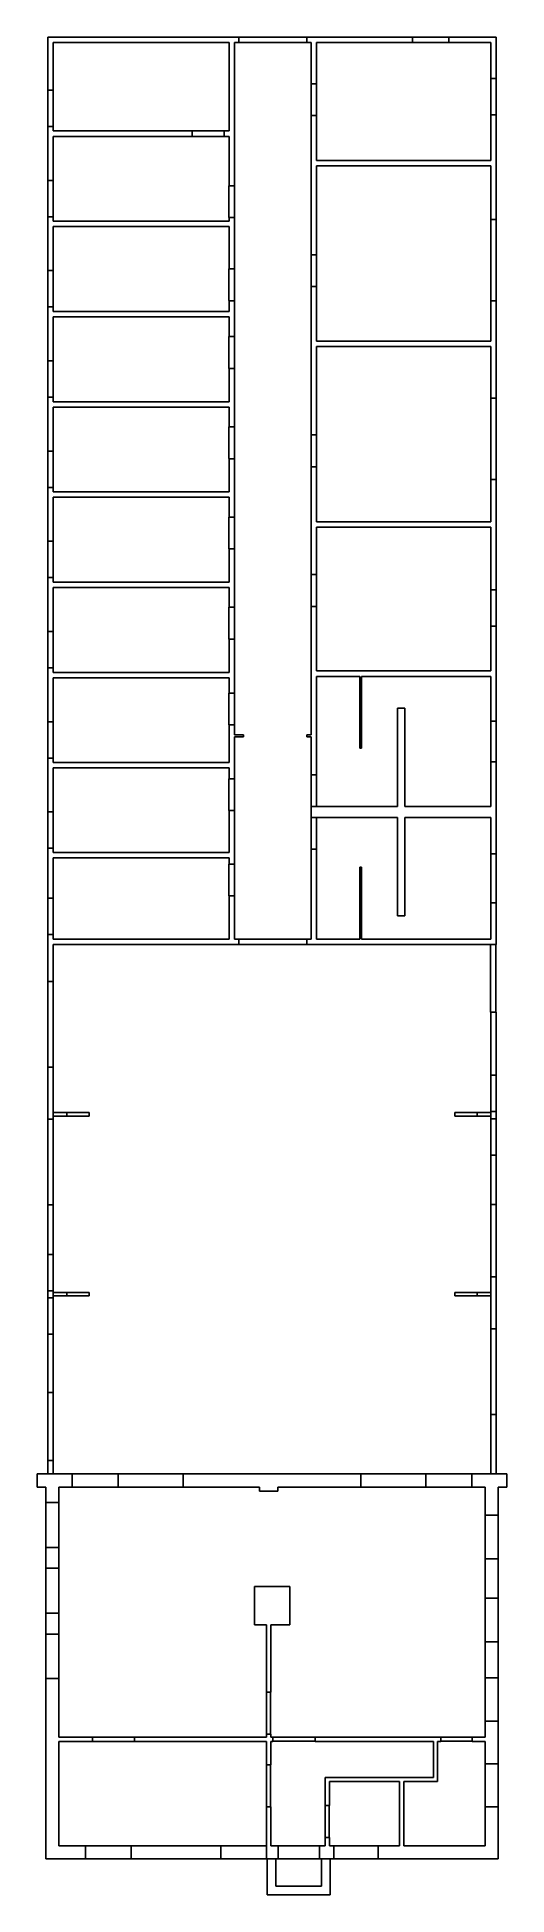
# Model space of a CAD drawing. Extents: x 80 to 150, y 5 to 285.
import ezdxf

# ---------------------------------------------------------------- set-up
doc = ezdxf.new("R2010")
doc.units = 0
for name, color, linetype in [('Ansichtskanten', 7, 'CONTINUOUS'), ('Schnittkanten', 7, 'CONTINUOUS'), ('Tuerkanten', 7, 'CONTINUOUS')]:
    doc.layers.add(name, color=color, linetype=linetype)

msp = doc.modelspace()

# ---------------------------------------------------------------- linework, layer by layer
at = {"layer": 'Ansichtskanten', "color": 5}
for p, q in [((136.120858, 284.658031), (141.591609, 284.658031)), ((136.120858, 283.845575), (141.591609, 283.845575)), ((147.902501, 272.958174), (147.902501, 278.428961)), ((148.715027, 272.958174), (148.715027, 278.428961)), ((81.210528, 271.197757), (81.210528, 276.668544)), ((82.023018, 271.197757), (82.023018, 276.668544)), ((81.210528, 263.072873), (81.210528, 257.602085)), ((82.023018, 257.602085), (82.023018, 263.072873)), ((147.902501, 244.954339), (147.902501, 257.195824)), ((148.715027, 244.954339), (148.715027, 257.195824)), ((81.210528, 244.006414), (81.210528, 249.477167)), ((82.023018, 244.006414), (82.023018, 249.477167)), ((81.210528, 230.410742), (81.210528, 235.881496)), ((82.023018, 235.881496), (82.023018, 230.410742)), ((147.902501, 218.006706), (147.902501, 230.248224)), ((148.715027, 218.006706), (148.715027, 230.248224)), ((81.210528, 216.818725), (81.210528, 222.289512)), ((82.023018, 222.289512), (82.023018, 216.818725)), ((81.210528, 208.710071), (81.210528, 203.223019)), ((82.023018, 203.223019), (82.023018, 208.693804)), ((147.902501, 195.934024), (147.902501, 201.404774)), ((148.715027, 195.934024), (148.715027, 201.404774)), ((81.210528, 189.627348), (81.210528, 195.098132)), ((82.023018, 195.098132), (82.023018, 189.627348)), ((81.210528, 176.031676), (81.210528, 181.502427)), ((82.023018, 176.031676), (82.023018, 181.502427)), ((147.902501, 175.486324), (147.902501, 181.579998)), ((148.715027, 175.486324), (148.715027, 181.579998)), ((81.210528, 162.486451), (81.210528, 167.957239)), ((82.023018, 162.486451), (82.023018, 167.957239)), ((147.902501, 154.226134), (147.902501, 161.619786)), ((148.715027, 154.226134), (148.715027, 161.619786)), ((81.210528, 149.432443), (81.210528, 154.903194)), ((82.023018, 149.432443), (82.023018, 154.903194)), ((120.196548, 148.755347), (109.986242, 148.755347)), ((109.986242, 147.942854), (120.196548, 147.942854)), ((81.210528, 129.472231), (81.210528, 142.390843)), ((82.023018, 142.390843), (82.023018, 129.472231)), ((147.902501, 122.782707), (147.902501, 128.253477)), ((148.715027, 122.782707), (148.715027, 128.253477)), ((81.210528, 108.699544), (81.210528, 121.618151)), ((82.023018, 108.699544), (82.023018, 121.618151)), ((84.081318, 122.620223), (87.439633, 122.620223)), ((87.439633, 122.078565), (84.081318, 122.078565)), ((87.439633, 122.620223), (87.439633, 122.078565)), ((142.485889, 122.078565), (142.485889, 122.620223)), ((142.485889, 122.620223), (145.844201, 122.620223)), ((145.844201, 122.078565), (142.485889, 122.078565)), ((147.902501, 116.228612), (147.902501, 121.699391)), ((148.715027, 116.228612), (148.715027, 121.699391)), ((147.902501, 97.89341), (147.902501, 108.780785)), ((148.715027, 97.89341), (148.715027, 108.780785)), ((81.210528, 95.780935), (81.210528, 101.2517)), ((82.023018, 95.780935), (82.023018, 101.2517)), ((84.081318, 95.537177), (87.439633, 95.537177)), ((87.439633, 95.537177), (87.439633, 94.995519)), ((142.485889, 94.995519), (142.485889, 95.537177)), ((142.485889, 95.537177), (145.844201, 95.537177)), ((81.210528, 89.226826), (81.210528, 94.697605)), ((82.023018, 89.226826), (82.023018, 94.697605)), ((87.439633, 94.995519), (84.081318, 94.995519)), ((145.844201, 94.995519), (142.485889, 94.995519)), ((147.902501, 77.120717), (147.902501, 90.039324)), ((148.715027, 77.120717), (148.715027, 90.039324)), ((81.210528, 70.214534), (81.210528, 80.42484)), ((82.023018, 70.214534), (82.023018, 80.42484)), ((84.846417, 68.183304), (91.779669, 68.183304)), ((91.779669, 68.183304), (101.583747, 68.183304)), ((91.779669, 68.183304), (91.779669, 66.206242)), ((138.14585, 68.183304), (128.341775, 68.183304)), ((145.079102, 68.183304), (138.14585, 68.183304)), ((138.14585, 68.183304), (138.14585, 66.206242)), ((84.846417, 66.206242), (91.779669, 66.206242)), ((91.779669, 66.206242), (101.583747, 66.206242)), ((138.14585, 66.206242), (128.341775, 66.206242)), ((145.079102, 66.206242), (138.14585, 66.206242)), ((80.892303, 63.877109), (80.892303, 57.106342)), ((82.869377, 63.877109), (82.869377, 57.106342)), ((147.056142, 61.954208), (147.056142, 55.400111)), ((149.033216, 61.954208), (149.033216, 55.400111)), ((80.892303, 53.964703), (80.892303, 47.193949)), ((82.869377, 53.964703), (82.869377, 47.193949)), ((147.056142, 49.441846), (147.056142, 42.88774)), ((149.033216, 49.441846), (149.033216, 42.88774)), ((80.892303, 44.052311), (80.892303, 37.335724)), ((82.869377, 44.052311), (82.869377, 37.335724)), ((147.056142, 37.47114), (147.056142, 30.917042)), ((149.033216, 37.47114), (149.033216, 30.917042)), ((87.906815, 28.506639), (94.244231, 28.506639)), ((94.244231, 27.883749), (87.906815, 27.883749)), ((147.056142, 17.998433), (147.056142, 24.498363)), ((149.033216, 17.998433), (149.033216, 24.498363)), ((86.877629, 12.148483), (93.756742, 12.148483)), ((114.150267, 12.148483), (107.271191, 12.148483)), ((122.112704, 12.148483), (115.8836, 12.148483)), ((124.252262, 12.148483), (130.968857, 12.148483)), ((86.877629, 10.171431), (93.756742, 10.171431)), ((114.150267, 10.171431), (107.271191, 10.171431)), ((124.252262, 10.171431), (130.968857, 10.171431))]:
    msp.add_line(p, q, dxfattribs=at)
at = {"layer": 'Schnittkanten', "color": 1}
for p, q in [((81.210528, 276.668544), (81.210528, 284.658031)), ((81.210528, 284.658031), (109.309182, 284.658031)), ((108.49669, 283.845575), (82.023018, 283.845575)), ((82.023018, 276.668544), (82.023018, 283.845575)), ((108.49669, 270.520698), (108.49669, 283.845575)), ((109.986242, 284.658031), (109.309182, 284.658031)), ((109.986242, 283.845575), (109.309182, 283.845575)), ((109.309182, 283.845575), (109.309182, 262.260347)), ((109.986242, 283.845575), (109.986242, 284.658031)), ((120.196548, 284.658031), (120.196548, 283.845575)), ((120.196548, 284.658031), (120.873641, 284.658031)), ((120.196548, 283.845575), (120.873641, 283.845575)), ((120.873641, 284.658031), (136.120858, 284.658031)), ((120.873641, 283.845575), (120.873641, 277.64352)), ((121.686134, 277.64352), (121.686134, 283.845575)), ((136.120858, 283.845575), (121.686134, 283.845575)), ((136.120858, 283.845575), (136.120858, 284.658031)), ((141.591609, 283.845575), (141.591609, 284.658031)), ((141.591609, 284.658031), (147.902501, 284.658031)), ((147.902501, 283.845575), (141.591609, 283.845575)), ((148.715027, 284.658031), (147.902501, 284.658031)), ((147.902501, 283.845575), (147.902501, 278.428961)), ((148.715027, 278.428961), (148.715027, 284.658031)), ((120.873641, 277.64352), (121.686134, 277.64352)), ((147.902501, 278.428961), (148.715027, 278.428961)), ((81.210528, 276.668544), (82.023018, 276.668544)), ((120.873641, 251.860503), (120.873641, 272.849828)), ((121.686134, 272.849828), (120.873641, 272.849828)), ((121.686134, 266.079062), (121.686134, 272.849828)), ((148.715027, 272.958174), (147.902501, 272.958174)), ((147.902501, 266.079062), (147.902501, 272.958174)), ((148.715027, 257.195824), (148.715027, 272.958174)), ((148.715027, 272.958174), (148.715027, 266.864503)), ((82.023018, 271.197757), (81.210528, 271.197757)), ((81.210528, 263.072873), (81.210528, 271.197757)), ((82.023018, 270.520698), (82.023018, 271.197757)), ((82.023018, 270.520698), (102.944679, 270.520698)), ((102.944679, 269.708242), (82.023018, 269.708242)), ((82.023018, 263.072873), (82.023018, 269.708242)), ((102.944679, 269.708242), (102.944679, 270.520698)), ((107.738373, 270.520698), (108.49669, 270.520698)), ((107.738373, 270.520698), (107.738373, 269.708242)), ((108.49669, 269.708242), (107.738373, 269.708242)), ((108.49669, 262.260347), (108.49669, 269.708242)), ((121.686134, 266.079062), (147.902501, 266.079062)), ((147.902501, 265.266603), (121.686134, 265.266603)), ((121.686134, 251.860503), (121.686134, 265.266603)), ((147.902501, 257.195824), (147.902501, 265.266603)), ((82.023018, 263.072873), (81.210528, 263.072873)), ((108.49669, 262.260347), (109.309182, 262.260347)), ((81.210528, 257.602085), (82.023018, 257.602085)), ((81.210528, 249.477167), (81.210528, 257.602085)), ((82.023018, 256.925029), (82.023018, 257.602085)), ((108.49669, 256.925029), (82.023018, 256.925029)), ((82.023018, 249.477167), (82.023018, 256.112536)), ((82.023018, 256.112536), (108.49669, 256.112536)), ((108.49669, 257.466653), (108.49669, 256.925029)), ((109.309182, 257.466653), (108.49669, 257.466653)), ((108.49669, 249.747996), (108.49669, 256.112536)), ((109.309182, 249.747996), (109.309182, 257.466653)), ((148.715027, 257.195824), (147.902501, 257.195824)), ((82.023018, 249.477167), (81.210528, 249.477167)), ((109.309182, 249.747996), (108.49669, 249.747996)), ((121.686134, 251.860503), (120.873641, 251.860503)), ((120.873641, 224.723264), (120.873641, 247.066778)), ((120.873641, 247.066778), (121.686134, 247.066778)), ((121.686134, 238.860633), (121.686134, 247.066778)), ((81.210528, 244.006414), (82.023018, 244.006414)), ((81.210528, 235.881496), (81.210528, 244.006414)), ((82.023018, 243.32932), (82.023018, 244.006414)), ((108.49669, 244.954339), (108.49669, 243.32932)), ((108.49669, 244.954339), (109.309182, 244.954339)), ((109.309182, 239.53769), (109.309182, 244.954339)), ((147.902501, 244.954339), (148.715027, 244.954339)), ((147.902501, 238.860633), (147.902501, 244.954339)), ((148.715027, 230.248224), (148.715027, 244.954339)), ((108.49669, 243.32932), (82.023018, 243.32932)), ((82.023018, 242.516865), (108.49669, 242.516865)), ((82.023018, 242.516865), (82.023018, 235.881496)), ((108.49669, 239.53769), (108.49669, 242.516865)), ((108.49669, 239.53769), (109.309182, 239.53769)), ((121.686134, 238.860633), (147.902501, 238.860633)), ((147.902501, 238.048141), (121.686134, 238.048141)), ((121.686134, 224.723264), (121.686134, 238.048141)), ((147.902501, 238.048141), (147.902501, 230.248224)), ((81.210528, 235.881496), (82.023018, 235.881496)), ((108.49669, 234.743999), (108.49669, 229.733648)), ((109.309182, 234.743999), (108.49669, 234.743999)), ((109.309182, 225.942055), (109.309182, 234.743999)), ((82.023018, 230.410742), (81.210528, 230.410742)), ((81.210528, 222.289512), (81.210528, 230.410742)), ((82.023018, 229.733648), (82.023018, 230.410742)), ((108.49669, 229.733648), (82.023018, 229.733648)), ((148.715027, 230.248224), (147.902501, 230.248224)), ((82.023018, 228.924845), (108.49669, 228.924845)), ((82.023018, 228.924845), (82.023018, 222.289512)), ((108.49669, 225.942055), (108.49669, 228.924845)), ((108.49669, 225.942055), (109.309182, 225.942055)), ((120.873641, 224.723264), (121.686134, 224.723264)), ((81.210528, 222.289512), (82.023018, 222.289512)), ((109.309182, 221.148327), (108.49669, 221.148327)), ((108.49669, 216.141665), (108.49669, 221.148327)), ((109.309182, 212.346347), (109.309182, 221.148327)), ((120.873641, 203.679765), (120.873641, 219.929607)), ((121.686134, 219.929607), (120.873641, 219.929607)), ((121.686134, 211.642165), (121.686134, 219.929607)), ((82.023018, 216.818725), (81.210528, 216.818725)), ((81.210528, 208.710071), (81.210528, 216.818725)), ((82.023018, 216.141665), (82.023018, 216.818725)), ((82.023018, 216.141665), (108.49669, 216.141665)), ((147.902501, 218.006706), (147.902501, 211.642165)), ((147.902501, 218.006706), (148.715027, 218.006706)), ((148.715027, 201.404774), (148.715027, 218.006706)), ((108.49669, 215.329173), (82.023018, 215.329173)), ((82.023018, 215.329173), (82.023018, 208.693804)), ((108.49669, 215.329173), (108.49669, 212.346347)), ((108.49669, 212.346347), (109.309182, 212.346347)), ((147.902501, 211.642165), (121.686134, 211.642165)), ((121.686134, 203.679765), (121.686134, 210.829676)), ((121.686134, 210.829676), (147.902501, 210.829676)), ((147.902501, 210.829676), (147.902501, 201.404774)), ((82.023018, 208.693804), (81.210528, 208.693804)), ((109.309182, 207.552622), (108.49669, 207.552622)), ((108.49669, 202.54596), (108.49669, 207.552622)), ((109.309182, 198.750675), (109.309182, 207.552622)), ((82.023018, 203.223019), (81.210528, 203.223019)), ((81.210528, 195.098132), (81.210528, 203.223019)), ((82.023018, 202.54596), (82.023018, 203.223019)), ((82.023018, 202.54596), (108.49669, 202.54596)), ((108.49669, 201.733467), (82.023018, 201.733467)), ((82.023018, 201.733467), (82.023018, 195.098132)), ((108.49669, 198.750675), (108.49669, 201.733467)), ((120.873641, 203.679765), (121.686134, 203.679765)), ((108.49669, 198.750675), (109.309182, 198.750675)), ((121.686134, 198.886074), (120.873641, 198.886074)), ((120.873641, 179.521698), (120.873641, 198.886074)), ((121.686134, 189.163256), (121.686134, 198.886074)), ((148.715027, 201.404774), (147.902501, 201.404774)), ((147.902501, 195.934024), (147.902501, 189.163256)), ((147.902501, 195.934024), (148.715027, 195.934024)), ((148.715027, 181.579998), (148.715027, 195.934024)), ((81.210528, 195.098132), (82.023018, 195.098132)), ((109.309182, 193.956913), (108.49669, 193.956913)), ((108.49669, 188.950288), (108.49669, 193.956913)), ((109.309182, 185.832029), (109.309182, 193.956913)), ((82.023018, 189.627348), (81.210528, 189.627348)), ((81.210528, 181.502427), (81.210528, 189.627348)), ((82.023018, 188.950288), (82.023018, 189.627348)), ((82.023018, 188.950288), (108.49669, 188.950288)), ((108.49669, 188.137759), (82.023018, 188.137759)), ((82.023018, 181.502427), (82.023018, 188.137759)), ((108.49669, 185.832029), (108.49669, 188.137759)), ((121.686134, 189.163256), (147.902501, 189.163256)), ((121.686134, 173.50925), (121.686134, 188.350763)), ((128.186036, 188.350763), (121.686134, 188.350763)), ((128.186036, 188.350763), (128.186036, 177.517536)), ((147.902501, 188.350763), (128.456902, 188.350763)), ((128.456902, 177.517536), (128.456902, 188.350763)), ((147.902501, 188.350763), (147.902501, 181.579998)), ((147.902501, 181.579998), (147.902501, 187.727843)), ((108.49669, 185.832029), (109.309182, 185.832029)), ((133.873514, 168.715559), (133.873514, 183.557036)), ((134.956801, 183.557036), (133.873514, 183.557036)), ((134.956801, 183.557036), (134.956801, 168.715559)), ((82.023018, 181.502427), (81.210528, 181.502427)), ((109.309182, 181.038335), (108.49669, 181.038335)), ((108.49669, 175.35458), (108.49669, 181.038335)), ((109.309182, 179.521698), (109.309182, 181.038335)), ((109.309182, 179.521698), (110.663335, 179.521698)), ((110.663335, 179.250866), (109.309182, 179.250866)), ((109.309182, 172.913451), (109.309182, 179.250866)), ((110.663335, 179.521698), (110.663335, 179.250866)), ((120.196548, 179.521698), (120.873641, 179.521698)), ((120.196548, 179.250866), (120.196548, 179.521698)), ((120.873641, 179.250866), (120.196548, 179.250866)), ((120.873641, 179.250866), (120.873641, 173.50925)), ((147.902501, 181.579998), (148.715027, 181.579998)), ((128.186036, 177.517536), (128.456902, 177.517536)), ((81.210528, 175.35458), (81.210528, 176.031676)), ((81.210528, 176.031676), (82.023018, 176.031676)), ((81.210528, 167.957239), (81.210528, 175.35458)), ((82.023018, 176.031676), (82.023018, 175.35458)), ((82.023018, 175.35458), (108.49669, 175.35458)), ((108.495671, 174.542087), (82.023018, 174.542087)), ((82.023018, 174.542087), (82.023018, 167.957239)), ((108.49669, 172.913451), (108.49669, 174.542087)), ((148.715027, 175.486324), (147.902501, 175.486324)), ((147.902501, 168.715559), (147.902501, 175.486324)), ((148.715027, 161.619786), (148.715027, 175.486324)), ((108.49669, 172.913451), (109.309182, 172.913451)), ((120.873641, 173.50925), (121.686134, 173.50925)), ((82.023018, 167.957239), (81.210528, 167.957239)), ((109.309182, 168.119723), (108.49669, 168.119723)), ((108.49669, 161.809392), (108.49669, 168.119723)), ((109.309182, 160.048977), (109.309182, 168.119723)), ((121.686134, 168.715559), (120.873641, 168.715559)), ((120.873641, 167.090574), (120.873641, 168.715559)), ((121.686134, 168.715559), (133.873514, 168.715559)), ((134.956801, 168.715559), (147.902501, 168.715559)), ((120.873641, 167.090574), (121.686134, 167.090574)), ((121.686134, 167.090574), (133.873514, 167.090574)), ((133.873514, 167.090574), (133.873514, 152.24906)), ((134.956801, 167.090574), (147.902501, 167.090574)), ((134.956801, 152.24906), (134.956801, 167.090574)), ((147.902501, 161.619786), (147.902501, 167.090574)), ((81.210528, 161.809392), (81.210528, 162.486451)), ((81.210528, 162.486451), (82.023018, 162.486451)), ((82.023018, 162.486451), (82.023018, 161.809392)), ((81.210528, 154.903194), (81.210528, 161.809392)), ((108.49669, 161.809392), (82.023018, 161.809392)), ((82.023018, 160.996902), (108.49669, 160.996902)), ((82.023018, 154.903194), (82.023018, 160.996902)), ((108.49669, 160.048977), (108.49669, 160.996902)), ((108.49669, 160.048977), (109.309182, 160.048977)), ((121.686134, 162.296846), (120.873641, 162.296846)), ((120.873641, 148.755347), (120.873641, 162.296846)), ((121.686134, 148.755347), (121.686134, 162.296846)), ((128.186036, 148.755347), (128.186036, 159.588574)), ((128.186036, 148.755347), (128.186036, 159.588574)), ((128.186036, 159.588574), (128.456902, 159.588574)), ((128.456902, 159.588574), (128.456902, 148.755347)), ((147.902501, 161.619786), (148.715027, 161.619786)), ((82.023018, 154.903194), (81.210528, 154.903194)), ((109.309182, 155.255283), (108.49669, 155.255283)), ((108.49669, 155.255283), (108.49669, 148.755347)), ((109.3193, 155.255283), (109.3193, 148.755347)), ((147.902501, 154.226134), (147.902501, 148.755347)), ((147.902501, 154.226134), (148.715027, 154.226134)), ((148.715027, 147.942854), (148.715027, 154.226134)), ((133.873514, 152.24906), (134.956801, 152.24906)), ((81.210528, 148.755347), (81.210528, 149.432443)), ((82.023018, 149.432443), (81.210528, 149.432443)), ((81.210528, 147.942854), (81.210528, 148.755347)), ((82.023018, 149.432443), (82.023018, 148.755347)), ((82.023018, 148.755347), (108.49669, 148.755347)), ((109.986242, 148.755347), (109.3193, 148.755347)), ((109.986242, 147.942854), (109.986242, 148.755347)), ((120.196548, 148.755347), (120.873641, 148.755347)), ((120.196548, 147.942854), (120.196548, 148.755347)), ((128.186036, 148.755347), (121.686134, 148.755347)), ((147.902501, 148.755347), (128.456902, 148.755347)), ((81.210528, 147.942854), (81.210528, 142.390843)), ((82.023018, 147.942854), (109.309182, 147.942854)), ((82.023018, 147.942854), (82.023018, 142.390843)), ((109.309182, 147.942854), (108.49669, 147.942854)), ((109.309182, 147.942854), (109.986242, 147.942854)), ((120.873641, 147.942854), (120.196548, 147.942854)), ((120.873641, 147.942854), (147.902501, 147.942854)), ((147.902501, 147.942854), (148.715027, 147.942854)), ((81.210528, 142.390843), (82.023018, 142.390843)), ((147.902501, 137.732551), (147.902501, 128.253477)), ((147.902501, 137.732551), (148.715027, 137.732551)), ((148.715027, 128.253477), (148.715027, 137.732551)), ((81.210528, 129.472231), (82.023018, 129.472231)), ((81.210528, 121.618151), (81.210528, 129.472231)), ((82.023018, 129.472231), (82.023018, 121.618151)), ((147.902501, 128.253477), (148.715027, 128.253477)), ((82.023018, 121.618151), (81.210528, 121.618151)), ((82.023018, 122.620223), (84.081318, 122.620223)), ((84.081318, 122.078565), (82.023018, 122.078565)), ((84.081318, 122.620223), (84.081318, 122.078565)), ((145.844201, 122.620223), (147.902501, 122.620223)), ((145.844201, 122.078565), (145.844201, 122.620223)), ((145.844201, 122.078565), (147.902501, 122.078565)), ((147.902501, 122.782707), (147.902501, 121.699391)), ((148.715027, 122.782707), (147.902501, 122.782707)), ((148.715027, 121.699391), (147.902501, 121.699391)), ((148.715027, 121.699391), (148.715027, 122.782707)), ((147.902501, 116.228612), (147.902501, 108.780785)), ((147.902501, 116.228612), (148.715027, 116.228612)), ((148.715027, 108.780785), (148.715027, 116.228612)), ((81.210528, 108.699544), (81.210528, 101.2517)), ((81.210528, 108.699544), (82.023018, 108.699544)), ((82.023018, 108.699544), (82.023018, 101.2517)), ((148.715027, 108.780785), (147.902501, 108.780785)), ((82.023018, 101.2517), (81.210528, 101.2517)), ((81.210528, 95.780935), (82.023018, 95.780935)), ((81.210528, 94.697605), (81.210528, 95.780935)), ((82.023018, 95.780935), (82.023018, 94.697605)), ((82.023018, 95.537177), (84.081318, 95.537177)), ((84.081318, 94.995519), (84.081318, 95.537177)), ((145.844201, 95.537177), (147.902501, 95.537177)), ((145.844201, 94.995519), (145.844201, 95.537177)), ((147.902501, 97.89341), (147.902501, 90.039324)), ((147.902501, 97.89341), (148.715027, 97.89341)), ((148.715027, 90.039324), (148.715027, 97.89341)), ((81.210528, 94.697605), (82.023018, 94.697605)), ((84.081318, 94.995519), (82.023018, 94.995519)), ((145.844201, 94.995519), (147.902501, 94.995519)), ((147.902501, 90.039324), (148.715027, 90.039324)), ((81.210528, 89.226826), (81.210528, 80.42484)), ((81.210528, 89.226826), (82.023018, 89.226826)), ((82.023018, 89.226826), (82.023018, 80.42484)), ((81.210528, 80.42484), (82.023018, 80.42484)), ((147.902501, 77.120717), (147.902501, 68.183304)), ((148.715027, 77.120717), (147.902501, 77.120717)), ((148.715027, 68.183304), (148.715027, 77.120717)), ((81.210528, 70.214534), (81.210528, 68.183304)), ((82.023018, 70.214534), (81.210528, 70.214534)), ((82.023018, 70.214534), (82.023018, 68.183304)), ((79.592322, 66.206242), (79.592322, 68.183304)), ((79.592322, 68.183304), (80.892303, 68.183304)), ((84.846417, 68.183304), (80.892303, 68.183304)), ((81.210528, 68.183304), (80.892303, 68.183304)), ((84.846417, 68.183304), (84.846417, 66.206242)), ((101.583747, 68.183304), (101.583747, 66.206242)), ((128.341775, 68.183304), (101.583747, 68.183304)), ((128.341775, 68.183304), (128.341775, 66.206242)), ((145.079102, 68.183304), (145.079102, 66.206242)), ((149.033216, 68.183304), (145.079102, 68.183304)), ((150.333196, 68.183304), (149.033216, 68.183304)), ((150.333196, 66.206242), (150.333196, 68.183304)), ((80.892303, 66.206242), (79.592322, 66.206242)), ((80.892303, 63.877109), (80.892303, 66.206242)), ((82.869377, 66.206242), (84.846417, 66.206242)), ((82.869377, 66.206242), (82.869377, 63.877109)), ((113.08047, 66.206242), (101.583747, 66.206242)), ((113.08047, 65.556256), (113.08047, 66.206242)), ((115.842951, 65.556256), (113.08047, 65.556256)), ((115.842951, 66.206242), (115.842951, 65.556256)), ((128.341775, 66.206242), (115.842951, 66.206242)), ((147.056142, 66.206242), (145.079102, 66.206242)), ((147.056142, 66.206242), (147.056142, 61.954208)), ((149.033216, 61.954208), (149.033216, 66.206242)), ((149.033216, 66.206242), (150.333196, 66.206242)), ((80.892303, 63.877109), (82.869377, 63.877109)), ((147.056142, 61.954208), (149.033216, 61.954208)), ((80.892303, 57.106342), (80.892303, 53.964703)), ((80.892303, 57.106342), (82.869377, 57.106342)), ((82.869377, 57.106342), (82.869377, 53.964703)), ((80.892303, 53.964703), (82.869377, 53.964703)), ((147.056142, 55.400111), (147.056142, 49.441846)), ((147.056142, 55.400111), (149.033216, 55.400111)), ((149.033216, 49.441846), (149.033216, 55.400111)), ((112.335714, 45.460636), (112.335714, 51.202247)), ((117.643981, 51.202247), (112.335714, 51.202247)), ((117.643981, 45.460636), (117.643981, 51.202247)), ((147.056142, 49.441846), (149.033216, 49.441846)), ((80.892303, 47.193949), (80.892303, 44.052311)), ((80.892303, 47.193949), (82.869377, 47.193949)), ((82.869377, 47.193949), (82.869377, 44.052311)), ((114.150267, 45.460636), (112.335714, 45.460636)), ((114.150267, 45.460636), (114.150267, 35.304497)), ((114.773188, 35.304497), (114.773188, 45.460636)), ((114.773188, 45.460636), (117.643981, 45.460636)), ((80.892303, 44.052311), (82.869377, 44.052311)), ((147.056142, 42.88774), (147.056142, 37.47114)), ((147.056142, 42.88774), (149.033216, 42.88774)), ((149.033216, 37.47114), (149.033216, 42.88774)), ((80.892303, 37.335724), (82.869377, 37.335724)), ((80.892303, 10.171431), (80.892303, 37.335724)), ((82.869377, 37.335724), (82.869377, 28.506639)), ((147.056142, 37.47114), (149.033216, 37.47114)), ((114.773188, 35.304497), (114.150267, 35.304497)), ((147.056142, 30.917042), (147.056142, 28.506639)), ((147.056142, 30.917042), (149.033216, 30.917042)), ((149.033216, 24.498363), (149.033216, 30.917042)), ((82.869377, 28.506639), (87.906815, 28.506639)), ((87.906815, 28.506639), (87.906815, 27.883749)), ((94.244231, 27.883749), (94.244231, 28.506639)), ((114.150267, 28.506639), (94.244231, 28.506639)), ((114.150267, 28.506639), (114.150267, 28.939985)), ((114.150267, 28.939985), (114.773188, 28.939985)), ((114.773188, 28.506639), (114.773188, 28.939985)), ((114.773188, 28.506639), (115.098192, 28.506639)), ((115.098192, 27.883749), (115.098192, 28.506639)), ((121.462696, 28.506639), (140.393722, 28.506639)), ((121.462696, 28.506639), (121.462696, 27.883749)), ((140.393722, 27.883749), (140.393722, 28.506639)), ((147.056142, 28.506639), (145.10619, 28.506639)), ((145.10619, 28.506639), (145.10619, 27.883749)), ((87.906815, 27.883749), (82.869377, 27.883749)), ((82.869377, 27.883749), (82.869377, 12.148483)), ((114.150267, 27.883749), (94.244231, 27.883749)), ((114.150267, 24.335866), (114.150267, 27.883749)), ((114.773188, 24.335866), (114.773188, 27.883749)), ((114.773188, 27.883749), (115.098192, 27.883749)), ((139.283347, 27.883749), (121.462696, 27.883749)), ((139.283347, 22.440055), (139.283347, 27.883749)), ((139.906234, 21.844227), (139.906234, 27.883749)), ((139.906234, 27.883749), (140.393722, 27.883749)), ((145.10619, 27.883749), (147.056142, 27.883749)), ((147.056142, 24.498363), (147.056142, 27.883749)), ((114.773188, 24.335866), (114.150267, 24.335866)), ((122.979335, 18.215098), (122.979335, 22.440055)), ((122.979335, 22.440055), (139.283347, 22.440055)), ((147.056142, 24.498363), (149.033216, 24.498363)), ((134.191739, 21.817145), (123.602256, 21.817145)), ((123.602256, 18.215098), (123.602256, 21.817145)), ((134.191739, 12.148483), (134.191739, 21.817145)), ((134.814623, 12.148483), (134.814623, 21.844227)), ((134.814623, 21.844227), (139.906234, 21.844227)), ((114.150267, 12.148483), (114.150267, 17.998433)), ((114.773188, 17.998433), (114.150267, 17.998433)), ((114.773188, 12.148483), (114.773188, 17.998433)), ((123.602256, 18.215098), (122.979335, 18.215098)), ((147.056142, 12.148483), (147.056142, 17.998433)), ((147.056142, 17.998433), (149.033216, 17.998433)), ((149.033216, 10.171431), (149.033216, 17.998433)), ((82.869377, 12.148483), (86.877629, 12.148483)), ((86.877629, 12.148483), (86.877629, 10.171431)), ((93.756742, 12.148483), (107.271191, 12.148483)), ((93.756742, 12.148483), (93.756742, 10.171431)), ((107.271191, 12.148483), (107.271191, 10.171431)), ((114.150267, 12.148483), (114.150267, 10.171431)), ((115.8836, 12.148483), (114.773188, 12.148483)), ((115.8836, 10.171431), (115.8836, 12.148483)), ((122.112704, 10.171431), (122.112704, 12.148483)), ((122.979335, 12.148483), (122.112704, 12.148483)), ((122.979335, 12.148483), (122.979335, 13.394324)), ((122.979335, 13.394324), (123.602256, 13.394324)), ((123.602256, 13.394324), (123.602256, 12.148483)), ((123.602256, 12.148483), (124.252262, 12.148483)), ((124.252262, 12.148483), (124.252262, 10.171431)), ((134.191739, 12.148483), (130.968857, 12.148483)), ((130.968857, 12.148483), (130.968857, 10.171431)), ((147.056142, 12.148483), (134.814623, 12.148483)), ((86.877629, 10.171431), (80.892303, 10.171431)), ((93.756742, 10.171431), (107.271191, 10.171431)), ((124.252262, 10.171431), (114.150267, 10.171431)), ((114.258615, 4.754825), (114.258615, 10.171431)), ((115.558595, 6.054797), (115.558595, 10.171431)), ((122.437672, 10.171431), (122.437672, 6.054797)), ((123.737652, 10.171431), (123.737652, 4.754825)), ((149.033216, 10.171431), (130.968857, 10.171431)), ((122.437672, 6.054797), (115.558595, 6.054797)), ((123.737652, 4.754825), (114.258615, 4.754825))]:
    msp.add_line(p, q, dxfattribs=at)
at = {"layer": 'Tuerkanten', "color": 5}
for p, q in [((109.972015, 284.660069), (120.182318, 284.660069)), ((109.972015, 283.847612), (120.182318, 283.847612)), ((120.859378, 272.851866), (120.859378, 277.645593)), ((121.67187, 277.645593), (121.67187, 272.851866)), ((102.930415, 270.522736), (107.724109, 270.522736)), ((102.930415, 269.710244), (107.724109, 269.710244)), ((108.482426, 257.468761), (108.482426, 262.262418)), ((109.294919, 262.262418), (109.294919, 257.468761)), ((108.482426, 244.956343), (108.482426, 249.750034)), ((109.294919, 249.750034), (109.294919, 244.956343)), ((120.859378, 247.068849), (120.859378, 251.862541)), ((121.67187, 251.862541), (121.67187, 247.068849)), ((108.482426, 234.746037), (108.482426, 239.539764)), ((109.294919, 239.539764), (109.294919, 234.746037)), ((108.482426, 221.150328), (108.482426, 225.944056)), ((109.294919, 225.944056), (109.294919, 221.150328)), ((120.859378, 219.931608), (120.859378, 224.725336)), ((121.67187, 224.725336), (121.67187, 219.931608)), ((108.482426, 207.554659), (108.482426, 212.348384)), ((109.294919, 212.348384), (109.294919, 207.554659)), ((120.859378, 198.888111), (120.859378, 203.681769)), ((121.67187, 198.888111), (121.67187, 203.681769)), ((108.482426, 193.958951), (108.482426, 198.752679)), ((109.294919, 198.752679), (109.294919, 193.958951)), ((108.482426, 181.040372), (108.482426, 185.834066)), ((109.294919, 185.834066), (109.294919, 181.040372)), ((108.482426, 168.12176), (108.482426, 172.915488)), ((109.294919, 172.915488), (109.294919, 168.12176)), ((120.859378, 173.511288), (120.859378, 168.717596)), ((121.67187, 168.717596), (121.67187, 173.511288)), ((120.859378, 162.29892), (120.859378, 167.092612)), ((121.67187, 162.29892), (121.67187, 167.092612)), ((108.482426, 155.257321), (108.482426, 160.051015)), ((109.294919, 160.051015), (109.294919, 155.257321)), ((147.888271, 137.734589), (147.888271, 147.944892)), ((148.700764, 137.734589), (148.700764, 147.944892)), ((114.13604, 28.942023), (114.13604, 35.306543)), ((114.758924, 28.942023), (114.758924, 35.306543)), ((115.083929, 28.508685), (121.448432, 28.508685)), ((145.09196, 28.508685), (140.379492, 28.508685)), ((121.448432, 27.885786), (115.083929, 27.885786)), ((145.09196, 27.885786), (140.379492, 27.885786)), ((114.13604, 18.000471), (114.13604, 24.3379)), ((114.758924, 18.000471), (114.758924, 24.3379)), ((122.965106, 13.396356), (122.965106, 18.217135)), ((123.588026, 13.396356), (123.588026, 18.217135))]:
    msp.add_line(p, q, dxfattribs=at)

doc.saveas('drawing.dxf')
